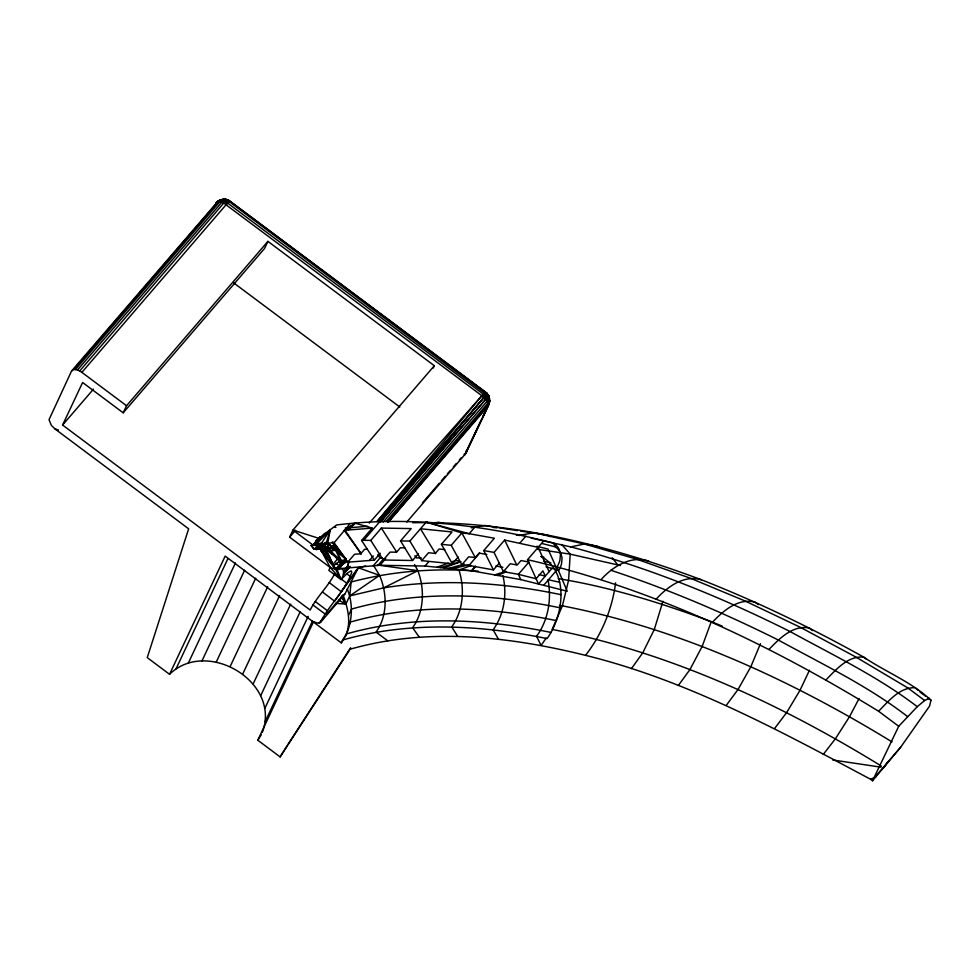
<?xml version="1.0" encoding="UTF-8"?>
<svg xmlns="http://www.w3.org/2000/svg" width="980" height="980" viewBox="0 0 980 980"><rect width="100%" height="100%" fill="white"/><g stroke="black" fill="none" stroke-linecap="round" stroke-linejoin="round"><path stroke-width="1.47" d="M315.793 540.642L336.593 524.949C409.211 516.019 483.054 524.815 553.577 543.104A37.571 22.932 -22.7 0 1 559.2 549.51L560.474 554.276L559.935 560.095A37.571 22.932 -22.7 0 1 556.934 567.016L567.224 591.222L520.821 579.609L471.821 570.813L424.989 566.036L379.946 565.276L337.5 568.804L344.213 563.279L346.173 559.396L326.855 542.259L320.191 548.616L330.211 567.481L328.839 570.385L341.016 579.499C344.115 576.387 345.609 565.472 338.026 569.503L337.5 568.804L335.601 569.184M347.251 589.066C353.596 604.354 352.384 622.214 345.095 636.963C351.759 623.403 347.974 608.519 343.098 595.117L344.935 593.978L358.325 567.739L365.577 566.024M412.592 522.744C511.511 520.674 609.291 545.284 701.374 579.756C757.234 601.708 811.33 627.861 863.723 657.115C885.7 671.986 911.51 681.909 931 700.235L929.518 706.151L900.583 747.323L872.531 780.729L870.595 779.284C779.088 730.492 687.054 680.279 585.538 655.351C508.963 636.339 427.06 627.176 350.08 649.226L280.121 756.903L257.789 740.219L313.551 621.724L317.3 623.06L320.399 622.521C329.023 604.783 345.193 591.185 351.832 572.222L351.085 570.85L348.133 572.504L341.016 579.499L335.332 568.964L322.212 551.912C319.1 531.135 338.97 564.872 342.265 562.606L346.173 559.396L333.531 542.185M464.055 454.279L464.655 454.806L465.512 453.789L487.758 406.504L487.783 403.331L485.627 399.375L485.774 395.957L484.451 392.992L226.405 199.516L223.146 199.271L222.264 200.349L220.684 199.724L218.405 200.802L71.552 371.028L49 419.746L51.438 425.443L55.199 429.105L188.65 528.82L147.245 657.629L169.552 674.301C206.817 637.882 281.26 681.798 262.383 732.195M320.142 543.226L317.851 545.26L311.04 545.505L314.09 549.216L315.977 548.874L322.481 543.41L320.252 545.113L318.476 545.003L322.298 544.378L325.887 549.376L322.212 551.912L322.004 545.603M169.552 674.301L225.167 556.113L341.273 642.843L342.596 640.026C409.113 621.051 479.955 624.774 547.061 638.592C563.647 615.685 569.601 572.051 541.119 556.358M339.607 568.069L338.026 569.503L342.265 562.606L332.318 541.891M406.786 522.071L465.512 453.789L488.983 404.569L489.731 400.734L488.91 396.226L485.749 392.27L230.031 201.206L226.405 199.516L223.146 199.271M615.612 582.855C612.194 609.033 601.793 634.489 585.538 655.351M488.702 397.66L488.91 396.226L486.864 393.237L485.296 392.355L483.287 394.132L369.227 523.087M662.933 601.291L654.322 629.442L642.807 652.717L631.426 668.666M388.08 522.291L488.065 405.071L488.91 396.226L486.864 393.237L228.781 200.41C224.298 198.23 218.92 199.54 215.808 203.326L218.405 200.802L226.405 199.516M218.614 201.096L220.684 199.724L222.117 200.422L221.799 202.26L77.53 369.974L73.745 369.485L71.552 371.028M327.761 543.214L330.174 529.788L316.221 544.464L311.175 545.493L314.09 549.216L317.851 545.26L316.369 543.361M319.419 546.681L315.977 548.874L316.503 549.547L318.512 549.168L322.69 544.317L323.621 545.321L321.085 551.079L322.212 551.912L325.887 549.376L322.138 549.854L320.08 548.261L322.494 545.456L335.099 568.645L325.36 547.82L329.341 549.51L342.265 562.606C339.497 556.077 321.011 551.36 325.617 542.589M321.183 543.778L326.267 543.349L330.174 529.788L321.183 543.778L316.221 544.464M348.892 561.638L346.994 567.922L348.88 562.238M383.18 522.034L486.95 401.384L487.746 398.872L486.864 393.237M558.22 578.629C610.675 587.118 661.598 603.092 711.296 621.602L702.158 646.42L690.006 669.463L678.442 685.351M489.632 398.382L484.451 392.992L488.199 395.112L485.627 399.375L380.767 521.691M760.468 643.676L750.852 666.694L738.05 689.467L726.315 705.282M809.443 670.259L800.084 690.153L786.622 712.619L774.702 728.336M346.675 583.186L334.56 573.998C327.798 586.922 316.626 597.065 310.182 610.038L62.585 425.038L82.614 382.494L123.198 412.825L264.576 248.467L267.92 241.374L434.336 365.712L433.221 368.076M123.198 412.825L126.543 405.732L267.92 241.374M176.106 668.703L227.85 558.759M188.258 663.215L235.47 562.888M201.954 660.937L244.632 570.238M216.249 662.051L255.694 578.225M330.211 567.481L335.442 569.282L336.863 568.939L341.016 579.499L330.211 567.481L289.615 537.15L292.959 530.058L434.336 365.712M230.165 666.486L267.675 586.763M242.771 673.922L279.631 595.583M253.183 683.856L290.693 604.146M333.041 542.773L337.022 550.38L346.173 559.396L335.626 569.086L324.895 549.805L327.345 549.547L329.354 551.079L329.978 550.932L329.121 549.805L329.978 550.932L337.463 550.013M260.717 695.616L300.174 611.777M264.845 708.405L308.161 616.359M265.286 721.341L312.498 621.014M335.515 603.349L345.879 604.096L349.738 595.913L351.146 582.022C392.502 570.96 435.806 567.812 478.424 571.23M348.733 614.987L351.514 609.082C419.281 589.801 491.446 593.66 559.801 607.747M348.476 626.196L350.424 622.043C417.48 602.945 488.885 606.718 556.542 620.659M481.29 419.906L464.655 454.806L466.725 451.841L466.027 451.119M482.564 417.198L489.559 402.339M872.531 780.729L898.721 726.278L917.243 706.678L924.679 700.504L929.359 698.311M322.138 549.854L321.538 546.583L322.53 544.5L342.265 562.606M329.807 550.111L329.354 551.079L342.118 562.753L335.626 569.086M312.988 545.064L319.468 537.395L312.988 545.064L292.959 530.058L318.819 538.339L319.958 537.016M320.791 544.059L321.71 543.888L320.252 545.113L321.526 542.773M859.092 698.507L849.538 716.649L835.413 738.749L823.31 754.38M329.709 557.228L324.944 550.148L322.53 544.5L319.897 548.91L318.512 549.168M328.949 550.16L332.612 545.909L328.949 550.16L331.632 546.718M387.651 521.813L488.065 405.071L489.731 400.734L488.199 395.112M280.121 756.903L287.03 745.866M257.789 740.219L261.317 734.669M342.596 640.026L346.528 633.913C413.144 614.926 484.083 618.649 551.287 632.492M287.802 744.641L350.656 647.694M341.273 642.843L344.335 638.139M77.53 369.974L79.711 370.954L225.253 201.317L223.857 199.283L220.684 199.724L219.777 200.778M883.985 767.622L888.003 761.546M546.191 638.066L541.095 645.465L536.575 636.265C548.322 620.23 551.765 599.001 548.016 579.682L559.629 582.267M224.861 200.545L225.596 199.491L230.079 201.684L226.147 204.661L81.891 372.363L79.711 370.954M489.461 399.987L487.783 403.331L386.279 521.36M387.762 640.834L376.063 632.1C387.762 615.759 387.223 593.353 379.591 575.395L358.325 567.739L334.633 601.193L322.518 592.018M358.325 567.739L341.273 591.7L329.158 582.524M350.24 566.379L343.502 574.219L348.856 567.175M331.681 546.742L328.484 548.959L326.855 542.259L335.969 550.307L338.137 548.58M343.502 574.219L349.186 567.346M331.975 564.59L319.897 548.91L322.212 551.912L324.944 550.148L322.885 545.027L329.978 550.932M377.067 521.409L481.866 395.712L485.627 399.375L487.746 398.872L489.057 399.791L489.731 400.734L487.758 406.504L388.141 522.413M380.399 521.544L483.899 397.451L485.774 395.957L487.636 396.52L489.057 399.791M338.37 568.621L346.173 559.396L331.203 545.86M379.113 521.397L483.899 397.451L483.287 394.132L225.253 201.317L216.666 202.297L217.585 201.794M73.745 369.485L218.013 201.77L221.321 199.749L228.781 200.41L230.079 201.684M75.497 369.46L219.765 201.757L222.117 200.422M62.585 425.038L93.504 389.109M289.615 537.15L295.593 530.217M314.96 544.696L324.625 533.463L327.443 533.512M333.2 564.002L339.178 557.044M377.141 521.483L483.899 397.451M380.228 553.271L374.397 560.058L361.596 540.458L372.216 528.122L355.274 523.222L344.274 530.376L361.375 554.043L345.009 530.29L344.274 530.376M338.566 568.584L346.026 559.899M361.596 540.458L363.752 540.286L380.093 521.287M380.473 521.642L485.627 399.375M326.267 543.349L333.653 542.675L347.741 562.189L354.54 554.276L360.714 553.786L364.523 549.364L367.341 549.143M343.527 571.046L347.435 566.501M363.752 540.286L370.771 540.409L381.379 528.073L411.171 528.588L400.563 540.923L412.531 560.499L418.362 553.712M347.741 562.189L369.399 560.499L373.282 555.966M422.38 502.936L439.346 483.201M441.343 480.874L445.337 476.231M447.333 473.916L450.335 470.425M453.324 466.946L456.325 463.466M459.314 459.988L461.31 457.66M319.051 623.047L323.865 617.461M326.744 614.105L343.098 595.117L341.028 597.347M320.399 622.521L344.935 593.978M373.221 565.877L380.032 557.963L382.384 557.755M377.925 565.448L383.756 558.661M370.771 540.409L383.266 560.009L390.077 552.095L396.557 552.206L400.367 547.771L404.826 547.857M379.946 565.276L385.74 558.551M400.563 540.923L409.873 541.082L426.251 522.083L469.2 533.72L494.386 538.228L483.777 550.564L493.442 569.882L499.286 563.096M409.873 541.082L421.719 560.646L428.53 552.745L435.328 553.431L439.138 549.008L444.81 549.596M458.175 557.008L452.331 563.794L441.429 544.304L452.05 531.969L420.481 528.747L435.598 553.7M424.989 566.036L428.873 561.516M441.429 544.304L451.241 545.309L461.862 532.973L469.2 533.72L474.933 527.056M451.241 545.309L461.85 564.75L468.661 556.836L475.337 557.522L479.134 553.1L486.815 554.435M461.85 564.75L468.967 565.472L479.588 553.137M471.38 570.777L475.276 566.256M471.821 570.813L475.68 566.33M483.777 550.564L494.043 552.402L504.651 540.066L538.155 547.355L549.094 571.695M520.098 542.834L525.831 536.17M503.414 571.659L510.213 563.745L517.183 564.995L520.993 560.56L528.992 561.993L518.383 574.329L503.414 571.659L494.043 552.402M551.973 568.351L538.486 584.031L527.546 559.69L543.888 540.691M543.692 585.342L557.191 569.637L548.041 549.07L536.881 546.277M874.626 777.495L900.583 747.323M350.019 523.712L334.217 542.601M340.697 565.693L346.173 559.396L340.954 560.854L329.354 551.079L329.341 549.51M527.546 559.69C652.582 588.355 769.692 644.411 878.582 711.235C888.639 701.19 899.579 687.164 915.136 687.691L917.917 690.177M316.503 549.547L319.321 548.31L325.36 542.442M825.932 679.936C836.099 669.646 847.81 655.632 863.723 657.115L865.818 658.915M336.924 550.148L338.272 548.751L337.022 550.38L335.969 550.307L331.914 546.338M768.994 649.434C779.455 638.556 792.747 624.897 809.247 627.935L812.494 630.532M712.313 622.423C723.117 610.859 738.001 597.861 755.017 602.1L758.324 604.562M348.415 529.984L355.274 523.222L345.009 530.29M656.245 599.074C667.466 586.775 683.869 574.66 701.374 579.756M601.144 579.523C612.855 566.489 630.655 555.354 648.674 561.062M341.861 563.133L335.442 569.282M333.114 566.011L338.97 561.675L342.608 564.419M320.08 548.261L323.621 545.321L327.81 549.057M320.178 545.113L321.71 543.888M318.476 545.003L320.509 543.52M324.895 549.805L328.484 548.959L322.69 544.317M324.282 544.856L327.345 542.969L335.466 550.184L326.855 542.259L328.937 548.91M344.213 563.279L347.606 561.283M488.065 405.071L489.216 403.148L486.95 401.384M322.506 544.966L323.143 545.529L322.506 544.966L327.345 542.969L327.565 543.802M373.576 565.534L379.591 575.395L349.738 595.913L383.756 587.853L417.872 570.703L414.528 564.541M870.595 779.284L875.863 776.846M497.595 575.456L505.888 571.952M460.098 569.637L471.233 565.472M436.909 567.261L448.289 563.133M452.564 561.589L455.406 560.56L459.449 560.964M443.646 567.959L460.723 561.76M494.606 574.917L505.803 571.303M440.302 567.604L460.686 561.663M448.411 568.437L464.336 564.149M222.264 200.349L225.596 199.491M451.755 568.78L469.371 564.835M326.205 549.792L327.345 549.547L342.118 562.753M531.062 538.081L570.789 546.901L584.411 543.998L597.249 546.13L599.76 547.698M322.212 551.912L321.954 550.062L327.185 549.155L329.121 549.805M471.294 527.828L484.855 525.452L498.097 527.681M315.977 548.874L319.321 548.31M432.621 523.185L438.342 522.242L442.593 522.928M322.077 549.915L325.887 549.376M383.756 587.853C442.531 578.408 502.801 582.463 560.866 594.652M369.399 560.499L374.397 560.058M345.23 528.061L367.635 526.297M345.413 530.217L372.216 528.122M225.253 201.317L228.744 201.941L224.579 199.981L221.799 202.26L223.979 203.252L227.568 203.081M421.339 557.951L416.206 557.865L414.883 555.709M383.266 560.009L412.531 560.499M321.954 550.062L324.944 550.148M227.887 200.361L228.781 200.41M493.479 527.51L496.517 527.718M321.428 544.206L322.224 544.268M421.719 560.646L452.331 563.794M377.337 564.946L417.872 570.703C424.757 589.09 424.328 611.373 412.617 627.702L419.207 637.049M499.567 527.926L517.514 530.609M520.515 531.05L547.44 535.068L549.927 536.526M516.288 535.019L519.29 535.46L533.647 532.716L584.411 543.998L636.829 559.213L690.545 578.274L745.217 601.046L800.489 627.384L856.005 657.115L907.946 687.997L924.679 700.504M537.849 549.339L570.201 554.153L620.524 565.534M559.421 605.395L562.41 605.848C679.961 628.842 790.346 679.606 892.008 741.897M832.706 759.966L880.971 767.181M495.856 566.011L502.912 567.273M468.967 565.472L493.442 569.882M540.972 556.542L543.814 557.167M543.912 561.32L550.809 562.863M546.068 566.893L557.191 569.637M542.136 543.569L555.231 546.84A37.51 22.908 -22.5 0 1 560.817 553.247L562.067 558L561.528 563.831A37.51 22.908 -22.5 0 1 558.514 570.727M539.098 574.562L545.284 576.118L542.92 570.862L536.121 578.776L518.383 574.329L520.821 579.609M334.768 527.068L335.895 527.375M570.789 546.901C646.714 566.881 719.798 596.379 789.954 631.475C833.086 655.179 878.068 676.592 917.243 706.678M426.251 522.083L461.862 532.973L475.386 557.767M610.785 570.238C668.287 589.225 724.085 612.953 778.255 639.989C822.073 664.048 867.766 685.804 907.48 716.503M711.296 621.602L722.358 626.208M227.042 200.19L229.577 201.304M338.663 600.152L345.879 604.096L341.812 596.232M881.363 766.066C779.847 703.615 669.683 652.398 552.132 629.43L562.41 605.848L568.584 580.172L570.201 554.153L561.748 544.5M327.859 549.229L330.419 550.883L329.182 548.322M223.979 203.252L481.866 395.712M483.287 394.132L485.774 395.957M919.767 691.831L925.377 696.033M927.631 697.711L931 700.235M878.582 711.235L898.721 726.278M233.767 282.951L399.791 406.994M81.891 372.363L126.543 405.732M312.669 604.758L324.846 613.848M336.03 563.316L340.869 566.991M346.675 573.716L350.313 576.473M315.303 601.548L327.418 610.724M327.345 549.547L325.617 547.746L325.776 549.229M322.665 551.373L329.611 557.718M323.621 545.321L327.185 549.155L324.233 544.549M325.005 546.767L327.185 549.155M218.957 200.863L219.765 201.757M316.295 543.447L317.851 545.26M486.913 394.352L485.296 392.355L487.624 394.413L488.334 396.582M612.182 557.779L617.645 564.688M330.285 546.742L333.016 550.417M377.729 554.729L380.032 557.963M381.379 528.073L396.52 551.813M341.432 597.114L345.879 604.096M457.66 636.302L451.719 626.931C463.454 610.675 464.863 588.662 458.934 569.895M498.379 639.107L493.124 629.797C504.21 614.448 507.236 593.954 502.924 575.689M338.97 561.675L339.717 563.035M335.601 550.356L340.954 560.854M504.651 540.066L516.595 564.615M553.577 543.104L555.231 546.84M487.746 398.872L488.53 402.278M335.001 567.959L335.172 568.755M488.91 396.226L489.277 398.738M322.53 544.5L322.604 545.211M58.09 430.073L55.199 429.105L58.077 430.085"/></g></svg>
